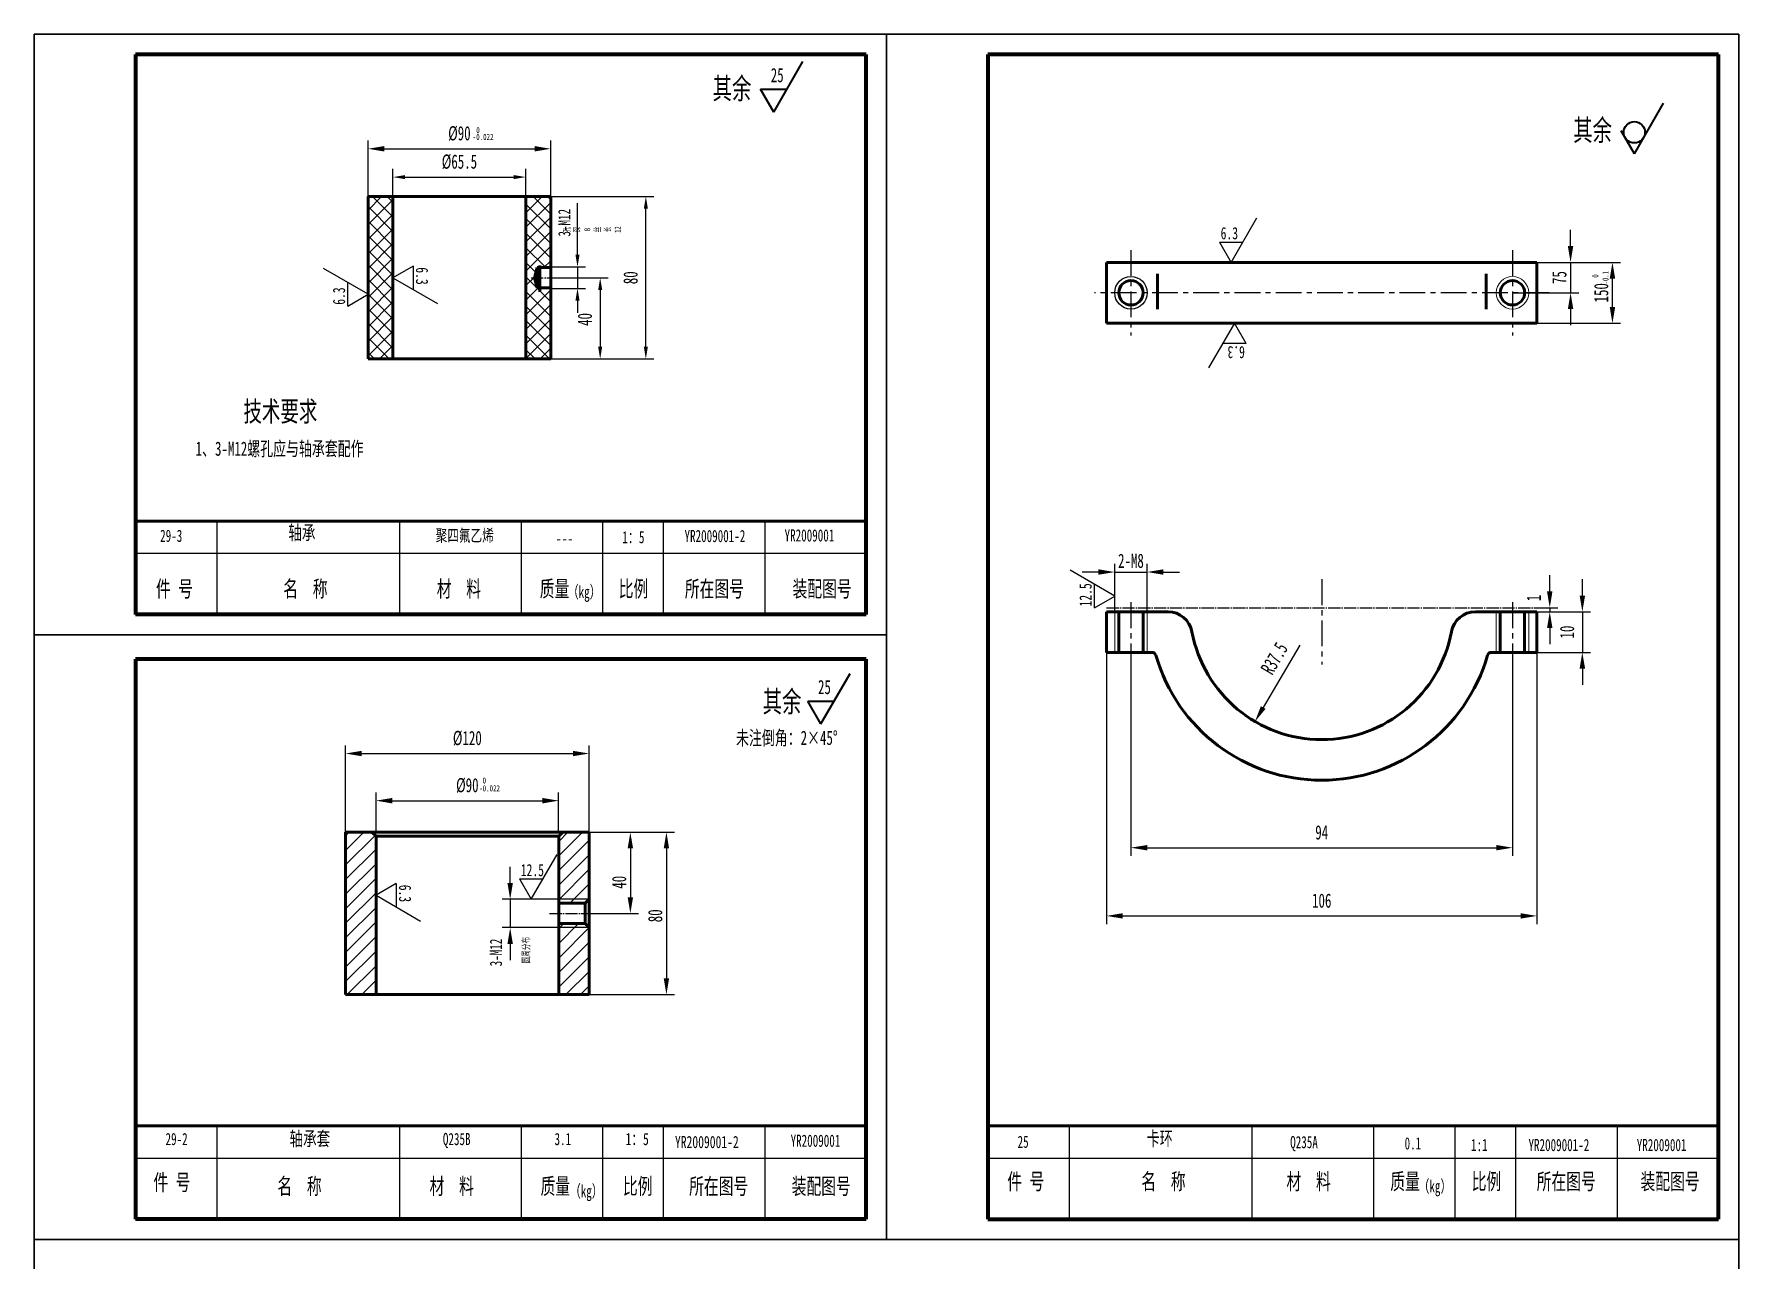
# Model space of a CAD drawing. Header units: millimetres. Extents: x -11803 to 14115, y -852 to 12275.
# Drawn here: x -2438 to 1762, y 9255 to 12275 of the extents above; entities that cross this region are included whole.
import ezdxf

# ---------------------------------------------------------------- set-up
doc = ezdxf.new("R2010")
doc.units = ezdxf.units.MM
doc.linetypes.add('CENTERX2', pattern=[101.6, 63.5, -12.7, 12.7, -12.7])
doc.linetypes.add('EB_DASHDOT', pattern=[39, 30, -3, 3, -3])
doc.layers.get('Defpoints').update_dxf_attribs({"lineweight": 0})
for name, color, linetype, lineweight in [('CAXA0', 7, 'Continuous', 70), ('CAXA1', 1, 'EB_DASHDOT', 25), ('CAXA3', 7, 'Continuous', 25), ('CAXA4', 3, 'Continuous', 25), ('中心线', 1, 'CENTERX2', 25), ('粗实线', 7, 'Continuous', 50), ('细线', 3, 'Continuous', 0), ('边框线', 2, 'Continuous', 90)]:
    doc.layers.add(name, color=color, linetype=linetype, lineweight=lineweight)
doc.layers.add('细实线', color=125, linetype='Continuous')
doc.styles.add('TXT', font='SIMFANG.TTF', dxfattribs={"width": 0.7})
doc.styles.add('UserTxtStyle78', font='SIMFANG.TTF', dxfattribs={"width": 0.667})
doc.styles.add('UserTxtStyle79', font='SIMFANG.TTF', dxfattribs={"width": 0.667})
doc.styles.add('UserTxtStyle80', font='SIMFANG.TTF', dxfattribs={"width": 0.667})
doc.styles.add('标准', font='SimSun.ttf', dxfattribs={"width": 0.667})
doc.dimstyles.new('标准', dxfattribs={"dimscale": 10, "dimtxt": 3.5, "dimasz": 4, "dimexe": 2, "dimexo": 0, "dimgap": 2, "dimtad": 1, "dimdec": 1, "dimdsep": 46, "dimtxsty": '标准', "dimcen": 0, "dimdle": 2, "dimazin": 2, "dimtfac": 1, "dimtdec": 1, "dimtmove": 0, "dimatfit": 3, "dimfxl": 0, "dimtolj": 1, "dimtzin": 0, "dimarcsym": 0})

# ---------------------------------------------------------------- blocks, each defined once
blk = doc.blocks.new('CAXBLOCK14')
at = {"layer": 'CAXA0', "color": 0, "linetype": 'Continuous', "lineweight": 25, "insert": (-72.17, -169.61), "char_height": 3, "attachment_point": 1, "style": 'UserTxtStyle78'}
blk.add_mtext('\\fFangSong_GB2312|b0|i0|p34;25', dxfattribs=at)
blk = doc.blocks.new('CAXBLOCK17')
at = {"layer": 'CAXA0', "color": 0, "linetype": 'Continuous', "lineweight": 25, "insert": (21.99, -169.61), "char_height": 3, "attachment_point": 1, "style": 'UserTxtStyle78'}
blk.add_mtext('\\fFangSong_GB2312|b0|i0|p34;0.1', dxfattribs=at)
blk = doc.blocks.new('CAXBLOCK18')
at = {"layer": 'CAXA0', "color": 0, "linetype": 'Continuous', "lineweight": 25, "insert": (39.49, -169.61), "char_height": 3, "attachment_point": 1, "style": 'UserTxtStyle78'}
blk.add_mtext('\\fFangSong_GB2312|b0|i0|p34;1:1', dxfattribs=at)
blk = doc.blocks.new('*D135')
at = {"layer": 'Defpoints', "color": 0, "lineweight": 25}
for p in [(1263.8, 11712.8), (1203.8, 11637.8), (1346.9, 11637.8)]:
    blk.add_point(p, dxfattribs=at)
at = {"layer": '细实线', "color": 0, "lineweight": -2}
for p, q in [((1346.9, 11752.8), (1346.9, 11792.8)), ((1263.8, 11712.8), (1366.9, 11712.8)), ((1346.9, 11712.8), (1346.9, 11637.8)), ((1203.8, 11637.8), (1366.9, 11637.8)), ((1346.9, 11597.8), (1346.9, 11557.8))]:
    blk.add_line(p, q, dxfattribs=at)
at = {"layer": '细实线', "color": 0, "lineweight": 25}
for points in [[(1340.2, 11752.8), (1353.5, 11752.8), (1346.9, 11712.8)], [(1340.2, 11597.8), (1353.5, 11597.8), (1346.9, 11637.8)]]:
    blk.add_solid(points, dxfattribs=at)
at = {"layer": '细实线', "color": 0, "insert": (1319.4, 11675.3), "char_height": 35, "attachment_point": 5, "rotation": 90, "style": '标准'}
blk.add_mtext('\\A1;75', dxfattribs=at)
blk = doc.blocks.new('*D136')
at = {"layer": 'Defpoints', "color": 0, "lineweight": 25}
for p in [(1263.8, 11712.8), (1450, 11712.8), (1263.8, 11562.8)]:
    blk.add_point(p, dxfattribs=at)
at = {"layer": '细实线', "color": 0, "lineweight": -2}
for p, q in [((1263.8, 11712.8), (1470, 11712.8)), ((1450, 11602.8), (1450, 11672.8)), ((1263.8, 11562.8), (1470, 11562.8))]:
    blk.add_line(p, q, dxfattribs=at)
at = {"layer": '细实线', "color": 0, "lineweight": 25}
for points in [[(1443.4, 11672.8), (1456.7, 11672.8), (1450, 11712.8)], [(1443.4, 11602.8), (1456.7, 11602.8), (1450, 11562.8)]]:
    blk.add_solid(points, dxfattribs=at)
at = {"layer": '细实线', "color": 0, "insert": (1422.5, 11637.8), "char_height": 35, "attachment_point": 5, "rotation": 90, "style": '标准'}
blk.add_mtext('\\A1;150', dxfattribs=at)
blk = doc.blocks.new('*D137')
at = {"layer": 'Defpoints', "color": 0, "lineweight": 50}
for p in [(303.8, 10949.8), (223.8, 10851.9), (303.8, 10851.9)]:
    blk.add_point(p, dxfattribs=at)
at = {"layer": '细实线', "color": 0, "lineweight": -2}
for p, q in [((223.8, 10851.9), (223.8, 10969.8)), ((303.8, 10851.9), (303.8, 10969.8)), ((183.8, 10949.8), (143.8, 10949.8)), ((223.8, 10949.8), (303.8, 10949.8)), ((343.8, 10949.8), (383.8, 10949.8))]:
    blk.add_line(p, q, dxfattribs=at)
at = {"layer": '细实线', "color": 0, "lineweight": 50}
for points in [[(183.8, 10956.5), (183.8, 10943.2), (223.8, 10949.8)], [(343.8, 10956.5), (343.8, 10943.2), (303.8, 10949.8)]]:
    blk.add_solid(points, dxfattribs=at)
at = {"layer": '细实线', "color": 0, "insert": (263.8, 10977.3), "char_height": 35, "attachment_point": 5, "style": '标准'}
blk.add_mtext('\\A1;2-M8', dxfattribs=at)
blk = doc.blocks.new('*D138')
at = {"layer": 'Defpoints', "color": 0, "lineweight": 25}
for p in [(1263.8, 10861.9), (1263.8, 10851.9), (1295.6, 10851.9)]:
    blk.add_point(p, dxfattribs=at)
at = {"layer": '细实线', "color": 0, "lineweight": -2}
for p, q in [((1295.6, 10901.9), (1295.6, 10941.9)), ((1263.8, 10861.9), (1315.6, 10861.9)), ((1263.8, 10851.9), (1315.6, 10851.9)), ((1295.6, 10861.9), (1295.6, 10851.9)), ((1295.6, 10811.9), (1295.6, 10771.9))]:
    blk.add_line(p, q, dxfattribs=at)
at = {"layer": '细实线', "color": 0, "lineweight": 25}
for points in [[(1288.9, 10901.9), (1302.2, 10901.9), (1295.6, 10861.9)], [(1288.9, 10811.9), (1302.2, 10811.9), (1295.6, 10851.9)]]:
    blk.add_solid(points, dxfattribs=at)
at = {"layer": '细实线', "color": 0, "insert": (1256.3, 10885.8), "char_height": 35, "attachment_point": 5, "rotation": 90, "style": '标准'}
blk.add_mtext('\\A1;1', dxfattribs=at)
blk = doc.blocks.new('*D139')
at = {"layer": 'Defpoints', "color": 0, "lineweight": 25}
for p in [(1263.8, 10851.9), (1263.8, 10751.9), (1375.9, 10751.9)]:
    blk.add_point(p, dxfattribs=at)
at = {"layer": '细实线', "color": 0, "lineweight": -2}
for p, q in [((1375.9, 10891.9), (1375.9, 10931.9)), ((1263.8, 10851.9), (1395.9, 10851.9)), ((1375.9, 10851.9), (1375.9, 10751.9)), ((1263.8, 10751.9), (1395.9, 10751.9)), ((1375.9, 10711.9), (1375.9, 10671.9))]:
    blk.add_line(p, q, dxfattribs=at)
at = {"layer": '细实线', "color": 0, "lineweight": 25}
for points in [[(1369.2, 10891.9), (1382.6, 10891.9), (1375.9, 10851.9)], [(1369.2, 10711.9), (1382.6, 10711.9), (1375.9, 10751.9)]]:
    blk.add_solid(points, dxfattribs=at)
at = {"layer": '细实线', "color": 0, "insert": (1338.4, 10801.9), "char_height": 35, "attachment_point": 5, "rotation": 90, "style": '标准'}
blk.add_mtext('\\A1;10', dxfattribs=at)
blk = doc.blocks.new('*D140')
at = {"layer": 'Defpoints', "color": 0, "lineweight": 25}
for p in [(733.8, 10861.9), (569.4, 10581.5)]:
    blk.add_point(p, dxfattribs=at)
at = {"layer": '细实线', "color": 0, "lineweight": -2}
blk.add_line((679.7, 10769.7), (589.7, 10616), dxfattribs=at)
at = {"layer": '细实线', "color": 0, "lineweight": 25}
blk.add_solid([(583.9, 10619.4), (595.4, 10612.7), (569.4, 10581.5)], dxfattribs=at)
at = {"layer": '细实线', "color": 0, "insert": (617.1, 10737), "char_height": 35, "attachment_point": 5, "rotation": 59.626, "style": '标准'}
blk.add_mtext('\\A1;R37.5', dxfattribs=at)
blk = doc.blocks.new('*D141')
at = {"layer": 'Defpoints', "color": 0, "lineweight": 25}
for p in [(263.8, 10751.9), (1203.8, 10751.9), (1203.8, 10270.7)]:
    blk.add_point(p, dxfattribs=at)
at = {"layer": '细实线', "color": 0, "lineweight": -2}
for p, q in [((263.8, 10751.9), (263.8, 10250.7)), ((1203.8, 10751.9), (1203.8, 10250.7)), ((303.8, 10270.7), (1163.8, 10270.7))]:
    blk.add_line(p, q, dxfattribs=at)
at = {"layer": '细实线', "color": 0, "lineweight": 25}
for points in [[(303.8, 10277.3), (303.8, 10264), (263.8, 10270.7)], [(1163.8, 10277.3), (1163.8, 10264), (1203.8, 10270.7)]]:
    blk.add_solid(points, dxfattribs=at)
at = {"layer": '细实线', "color": 0, "insert": (733.8, 10308.2), "char_height": 35, "attachment_point": 5, "style": '标准'}
blk.add_mtext('\\A1;94', dxfattribs=at)
blk = doc.blocks.new('*D142')
at = {"layer": 'Defpoints', "color": 0, "lineweight": 25}
for p in [(203.8, 10751.9), (1263.8, 10751.9), (1263.8, 10102.6)]:
    blk.add_point(p, dxfattribs=at)
at = {"layer": '细实线', "color": 0, "lineweight": -2}
for p, q in [((203.8, 10751.9), (203.8, 10082.6)), ((1263.8, 10751.9), (1263.8, 10082.6)), ((243.8, 10102.6), (1223.8, 10102.6))]:
    blk.add_line(p, q, dxfattribs=at)
at = {"layer": '细实线', "color": 0, "lineweight": 25}
for points in [[(243.8, 10109.3), (243.8, 10096), (203.8, 10102.6)], [(1223.8, 10109.3), (1223.8, 10096), (1263.8, 10102.6)]]:
    blk.add_solid(points, dxfattribs=at)
at = {"layer": '细实线', "color": 0, "insert": (733.8, 10140.1), "char_height": 35, "attachment_point": 5, "style": '标准'}
blk.add_mtext('\\A1;106', dxfattribs=at)
blk = doc.blocks.new('*D167')
at = {"layer": 'Defpoints', "color": 0, "lineweight": 25}
for p in [(-1165.6, 11874.8), (-931.3, 11874.8), (-1165.6, 11474.8)]:
    blk.add_point(p, dxfattribs=at)
at = {"layer": '细实线', "color": 0, "lineweight": -2}
for p, q in [((-1165.6, 11874.8), (-911.3, 11874.8)), ((-931.3, 11504.8), (-931.3, 11844.8)), ((-1165.6, 11474.8), (-911.3, 11474.8))]:
    blk.add_line(p, q, dxfattribs=at)
at = {"layer": '细实线', "color": 0, "lineweight": 25}
for points in [[(-936.3, 11844.8), (-926.3, 11844.8), (-931.3, 11874.8)], [(-936.3, 11504.8), (-926.3, 11504.8), (-931.3, 11474.8)]]:
    blk.add_solid(points, dxfattribs=at)
at = {"layer": '细实线', "color": 0, "insert": (-968.8, 11674.8), "char_height": 35, "attachment_point": 5, "rotation": 90, "style": '标准'}
blk.add_mtext('\\A1;80', dxfattribs=at)
blk = doc.blocks.new('*D168')
at = {"layer": 'Defpoints', "color": 0, "lineweight": 25}
for p in [(-1165.6, 11674.8), (-1165.6, 11474.8), (-1043.8, 11474.8)]:
    blk.add_point(p, dxfattribs=at)
at = {"layer": '细实线', "color": 0, "lineweight": -2}
for p, q in [((-1165.6, 11674.8), (-1023.8, 11674.8)), ((-1043.8, 11644.8), (-1043.8, 11504.8)), ((-1165.6, 11474.8), (-1023.8, 11474.8))]:
    blk.add_line(p, q, dxfattribs=at)
at = {"layer": '细实线', "color": 0, "lineweight": 25}
for points in [[(-1048.8, 11644.8), (-1038.8, 11644.8), (-1043.8, 11674.8)], [(-1048.8, 11504.8), (-1038.8, 11504.8), (-1043.8, 11474.8)]]:
    blk.add_solid(points, dxfattribs=at)
at = {"layer": '细实线', "color": 0, "insert": (-1081.3, 11572.1), "char_height": 35, "attachment_point": 5, "rotation": 90, "style": '标准'}
blk.add_mtext('\\A1;40', dxfattribs=at)
blk = doc.blocks.new('*D170')
at = {"layer": 'Defpoints', "color": 0, "lineweight": 25}
for p in [(-1071.1, 10308.7), (-1071.1, 9908.7), (-880.6, 9908.7)]:
    blk.add_point(p, dxfattribs=at)
at = {"layer": '细实线', "color": 0, "lineweight": -2}
for p, q in [((-1071.1, 10308.7), (-860.6, 10308.7)), ((-880.6, 10268.7), (-880.6, 9948.7)), ((-1071.1, 9908.7), (-860.6, 9908.7))]:
    blk.add_line(p, q, dxfattribs=at)
at = {"layer": '细实线', "color": 0, "lineweight": 25}
for points in [[(-887.3, 10268.7), (-874, 10268.7), (-880.6, 10308.7)], [(-887.3, 9948.7), (-874, 9948.7), (-880.6, 9908.7)]]:
    blk.add_solid(points, dxfattribs=at)
at = {"layer": '细实线', "color": 0, "insert": (-908.1, 10102.9), "char_height": 35, "attachment_point": 5, "rotation": 90, "style": '标准'}
blk.add_mtext('\\A1;80', dxfattribs=at)
blk = doc.blocks.new('*D171')
at = {"layer": 'Defpoints', "color": 0, "lineweight": 25}
for p in [(-1071.1, 10308.7), (-1071.1, 10108.7), (-969.5, 10108.7)]:
    blk.add_point(p, dxfattribs=at)
at = {"layer": '细实线', "color": 0, "lineweight": -2}
for p, q in [((-1071.1, 10308.7), (-949.5, 10308.7)), ((-969.5, 10268.7), (-969.5, 10148.7)), ((-1071.1, 10108.7), (-949.5, 10108.7))]:
    blk.add_line(p, q, dxfattribs=at)
at = {"layer": '细实线', "color": 0, "lineweight": 25}
for points in [[(-976.2, 10268.7), (-962.8, 10268.7), (-969.5, 10308.7)], [(-976.2, 10148.7), (-962.8, 10148.7), (-969.5, 10108.7)]]:
    blk.add_solid(points, dxfattribs=at)
at = {"layer": '细实线', "color": 0, "insert": (-997, 10185.5), "char_height": 35, "attachment_point": 5, "rotation": 90, "style": '标准'}
blk.add_mtext('\\A1;40', dxfattribs=at)
blk = doc.blocks.new('*D172')
at = {"layer": 'Defpoints', "color": 0, "lineweight": 25}
for p in [(-1071.1, 10143.7), (-1265.6, 10073.7), (-1071.1, 10073.7)]:
    blk.add_point(p, dxfattribs=at)
at = {"layer": '细实线', "color": 0, "lineweight": -2}
for p, q in [((-1265.6, 10183.7), (-1265.6, 10223.7)), ((-1071.1, 10143.7), (-1285.6, 10143.7)), ((-1265.6, 10143.7), (-1265.6, 10073.7)), ((-1071.1, 10073.7), (-1285.6, 10073.7)), ((-1265.6, 10033.7), (-1265.6, 9993.7))]:
    blk.add_line(p, q, dxfattribs=at)
at = {"layer": '细实线', "color": 0, "lineweight": 25}
for points in [[(-1272.3, 10183.7), (-1258.9, 10183.7), (-1265.6, 10143.7)], [(-1272.3, 10033.7), (-1258.9, 10033.7), (-1265.6, 10073.7)]]:
    blk.add_solid(points, dxfattribs=at)
at = {"layer": '细实线', "color": 0, "insert": (-1300.5, 10012.4), "char_height": 30, "attachment_point": 5, "rotation": 90, "style": '标准'}
blk.add_mtext('\\A1;3-M12', dxfattribs=at)
blk = doc.blocks.new('CAXBLOCK57', base_point=(2112.1, 1488.3))
at = {"layer": 'CAXA4', "color": 0, "linetype": 'Continuous', "lineweight": 35}
for p, q in [((2112.1, 1488.3), (2183.9, 1612.8)), ((2112.1, 1488.3), (2079.4, 1544.9)), ((2079.4, 1544.9), (2144.7, 1544.9))]:
    blk.add_line(p, q, dxfattribs=at)
at = {"layer": 'CAXA4', "color": 0, "linetype": 'Continuous', "lineweight": 25, "insert": (2104.7, 1596.9), "char_height": 35, "attachment_point": 1, "style": '标准'}
blk.add_mtext('\\fFangSong_GB2312|b0|i0|p34;25', dxfattribs=at)
blk = doc.blocks.new('*D282')
at = {"layer": 'Defpoints', "color": 0, "lineweight": 25}
for p in [(-1226.9, 11922.8), (-1554.4, 11874.8), (-1226.9, 11874.8)]:
    blk.add_point(p, dxfattribs=at)
at = {"layer": '细实线', "color": 0, "lineweight": -2}
for p, q in [((-1554.4, 11874.8), (-1554.4, 11942.8)), ((-1226.9, 11874.8), (-1226.9, 11942.8)), ((-1524.4, 11922.8), (-1256.9, 11922.8))]:
    blk.add_line(p, q, dxfattribs=at)
at = {"layer": '细实线', "color": 0, "lineweight": 25}
for points in [[(-1524.4, 11927.8), (-1524.4, 11917.8), (-1554.4, 11922.8)], [(-1256.9, 11927.8), (-1256.9, 11917.8), (-1226.9, 11922.8)]]:
    blk.add_solid(points, dxfattribs=at)
at = {"layer": '细实线', "color": 0, "lineweight": 25, "insert": (-1390.6, 11960.3), "char_height": 35, "attachment_point": 5, "style": '标准'}
blk.add_mtext('\\A1;%%c65.5', dxfattribs=at)
blk = doc.blocks.new('*D283')
at = {"layer": 'Defpoints', "color": 0, "lineweight": 25}
for p in [(-1165.6, 11992.6), (-1615.5, 11874.8), (-1165.6, 11874.8)]:
    blk.add_point(p, dxfattribs=at)
at = {"layer": '细实线', "color": 0, "lineweight": -2}
for p, q in [((-1615.5, 11874.8), (-1615.5, 12012.6)), ((-1165.6, 11874.8), (-1165.6, 12012.6)), ((-1575.5, 11992.6), (-1205.6, 11992.6))]:
    blk.add_line(p, q, dxfattribs=at)
at = {"layer": '细实线', "color": 0, "lineweight": 25}
for points in [[(-1575.5, 11999.3), (-1575.5, 11985.9), (-1615.5, 11992.6)], [(-1205.6, 11999.3), (-1205.6, 11985.9), (-1165.6, 11992.6)]]:
    blk.add_solid(points, dxfattribs=at)
at = {"layer": '细实线', "color": 0, "lineweight": 25, "insert": (-1390.6, 12030.1), "char_height": 35, "attachment_point": 5, "style": '标准'}
blk.add_mtext('\\A1;%%c90', dxfattribs=at)
blk = doc.blocks.new('*D284')
at = {"layer": 'Defpoints', "color": 0, "lineweight": 25}
for p in [(-1146.1, 10386.5), (-1596.1, 10308.7), (-1146.1, 10308.7)]:
    blk.add_point(p, dxfattribs=at)
at = {"layer": '细实线', "color": 0, "lineweight": -2}
for p, q in [((-1596.1, 10308.7), (-1596.1, 10406.5)), ((-1556.1, 10386.5), (-1186.1, 10386.5)), ((-1146.1, 10308.7), (-1146.1, 10406.5))]:
    blk.add_line(p, q, dxfattribs=at)
at = {"layer": '细实线', "color": 0, "lineweight": 25}
for points in [[(-1556.1, 10393.2), (-1556.1, 10379.8), (-1596.1, 10386.5)], [(-1186.1, 10393.2), (-1186.1, 10379.8), (-1146.1, 10386.5)]]:
    blk.add_solid(points, dxfattribs=at)
at = {"layer": '细实线', "color": 0, "lineweight": 25, "insert": (-1371.1, 10424), "char_height": 35, "attachment_point": 5, "style": '标准'}
blk.add_mtext('\\A1;%%c90', dxfattribs=at)
blk = doc.blocks.new('*D285')
at = {"layer": 'Defpoints', "color": 0, "lineweight": 25}
for p in [(-1071.1, 10502.7), (-1671.1, 10308.7), (-1071.1, 10308.7)]:
    blk.add_point(p, dxfattribs=at)
at = {"layer": '细实线', "color": 0, "lineweight": -2}
for p, q in [((-1671.1, 10308.7), (-1671.1, 10522.7)), ((-1631.1, 10502.7), (-1111.1, 10502.7)), ((-1071.1, 10308.7), (-1071.1, 10522.7))]:
    blk.add_line(p, q, dxfattribs=at)
at = {"layer": '细实线', "color": 0, "lineweight": 25}
for points in [[(-1631.1, 10509.3), (-1631.1, 10496), (-1671.1, 10502.7)], [(-1111.1, 10509.3), (-1111.1, 10496), (-1071.1, 10502.7)]]:
    blk.add_solid(points, dxfattribs=at)
at = {"layer": '细实线', "color": 0, "lineweight": 25, "insert": (-1371.1, 10540.2), "char_height": 35, "attachment_point": 5, "style": '标准'}
blk.add_mtext('\\A1;%%c120', dxfattribs=at)

msp = doc.modelspace()

# ---------------------------------------------------------------- hatches: boundary and pattern name
at = {"layer": '细实线', "lineweight": 25}
h = msp.add_hatch(dxfattribs=at)
h.set_pattern_fill('ANSI37', color=256, scale=8, style=0)
h.set_pattern_definition([(45, (2950.67, 1536.44), (-17.96051, 17.96051), []), (135, (2950.67, 1536.44), (-17.96051, -17.96051), [])])
h.paths.add_polyline_path([(-1554.365, 11874.799), (-1615.505, 11874.799), (-1615.557, 11683.921), (-1615.505, 11683.891), (-1615.557, 11683.86), (-1615.615, 11474.799), (-1554.365, 11474.799)])
h.paths.add_polyline_path([(-1165.615, 11874.799), (-1226.865, 11874.799), (-1226.865, 11474.799), (-1165.615, 11474.799), (-1165.615, 11649.799), (-1199.026, 11649.799), (-1205.725, 11674.799), (-1199.026, 11699.799), (-1165.615, 11699.799)])
at = {"layer": '细实线'}
h = msp.add_hatch(dxfattribs=at)
h.set_pattern_fill('ANSI31', color=256, scale=8, style=0)
h.set_pattern_definition([(45, (2820.21, 1536.44), (-17.96051, 17.96051), [])])
h.paths.add_polyline_path([(-1596.075, 10298.739), (-1606.075, 10308.739), (-1671.075, 10308.739), (-1671.075, 9908.739), (-1596.075, 9908.739)])
h.paths.add_polyline_path([(-1146.075, 10133.739), (-1081.075, 10133.739), (-1071.075, 10143.739), (-1071.075, 10308.739), (-1136.075, 10308.739), (-1146.075, 10298.739)])
h.paths.add_polyline_path([(-1146.075, 9908.739), (-1071.075, 9908.739), (-1071.075, 10073.739), (-1081.075, 10083.739), (-1146.075, 10083.739)])

# ---------------------------------------------------------------- linework, layer by layer
at = {"layer": 'CAXA0', "linetype": 'Continuous', "lineweight": 50}
for p, q in [((-1199.026, 11699.799), (-1205.725, 11674.799)), ((-1199.026, 11699.799), (-1199.026, 11649.799)), ((-1199.026, 11699.799), (-1165.615, 11699.799)), ((-1192.449, 11705.328), (-1192.449, 11640.554)), ((1263.759, 11712.801), (203.759, 11712.801)), ((203.759, 11712.801), (203.759, 11562.801)), ((328.93, 11684.272), (328.93, 11597.828)), ((1138.588, 11684.272), (1138.588, 11597.828)), ((1263.759, 11562.801), (1263.759, 11712.801)), ((-1205.725, 11674.799), (-1199.026, 11649.799)), ((-1199.026, 11649.799), (-1165.615, 11649.799)), ((203.759, 11562.801), (1263.759, 11562.801)), ((1263.759, 10751.931), (1151.88, 10751.931)), ((-1146.185, 10133.739), (-1081.075, 10133.739)), ((-1071.075, 10143.739), (-1081.075, 10133.739)), ((-1081.075, 10133.739), (-1081.075, 10083.739)), ((-1146.185, 10083.739), (-1081.075, 10083.739)), ((-1071.075, 10073.739), (-1081.075, 10083.739))]:
    msp.add_line(p, q, dxfattribs=at)
at = {"layer": 'CAXA0', "linetype": 'EB_DASHDOT', "lineweight": 25}
msp.add_line((203.759, 10861.931), (1263.759, 10861.931), dxfattribs=at)
at = {"layer": 'CAXA0', "linetype": 'Continuous', "lineweight": 18}
msp.add_circle((1203.759, 11637.801), 40, dxfattribs=at)
at = {"layer": 'CAXA0', "linetype": 'Continuous', "lineweight": 50}
for centre in [(263.759, 11637.801), (1203.759, 11637.801)]:
    msp.add_circle(centre, 30, dxfattribs=at)
at = {"layer": 'CAXA1', "linetype": 'EB_DASHDOT', "lineweight": 25}
for p, q in [((-1214.026, 11674.799), (-1150.615, 11674.799)), ((-1168.511, 10108.739), (-1059.762, 10108.739))]:
    msp.add_line(p, q, dxfattribs=at)
at = {"layer": 'CAXA3', "linetype": 'Continuous', "lineweight": 25}
for p, q in [((-2188.429, 11125.131), (-2188.429, 10845.131)), ((-388.429, 10845.131), (-388.429, 11125.131)), ((-1538.429, 11075.131), (-1538.429, 10845.131)), ((-1238.429, 11075.131), (-1238.429, 10845.131)), ((-1038.429, 11075.131), (-1038.429, 10845.131)), ((-888.429, 11075.131), (-888.429, 10845.131)), ((-388.429, 10995.131), (-2188.429, 10995.131)), ((-2188.429, 10845.131), (-388.429, 10845.131)), ((-2188.429, 9635.131), (-2188.429, 9355.131)), ((-388.429, 9355.131), (-388.429, 9635.131)), ((-88.429, 9635.131), (-88.429, 9355.131)), ((1711.571, 9355.131), (1711.571, 9635.131)), ((-1538.429, 9585.131), (-1538.429, 9355.131)), ((-1038.429, 9585.131), (-1038.429, 9355.131)), ((-638.429, 9585.131), (-638.429, 9355.131)), ((111.571, 9585.131), (111.571, 9355.131)), ((561.571, 9585.131), (561.571, 9355.131)), ((861.571, 9585.131), (861.571, 9355.131)), ((1061.571, 9585.131), (1061.571, 9355.131)), ((1461.571, 9585.131), (1461.571, 9355.131)), ((-388.429, 9505.131), (-2188.429, 9505.131)), ((1711.571, 9505.131), (-88.429, 9505.131)), ((-2188.429, 9355.131), (-388.429, 9355.131)), ((-88.429, 9355.131), (1711.571, 9355.131))]:
    msp.add_line(p, q, dxfattribs=at)
at = {"layer": 'CAXA3', "linetype": 'Continuous', "lineweight": 50}
for p, q in [((-388.429, 11075.131), (-2188.429, 11075.131)), ((-388.429, 9585.131), (-2188.429, 9585.131)), ((1711.571, 9585.131), (-88.429, 9585.131))]:
    msp.add_line(p, q, dxfattribs=at)
at = {"layer": 'CAXA4', "color": 0, "linetype": 'Continuous', "lineweight": 35}
for q in [(1575.935, 12104.911), (1471.439, 12037.039)]:
    msp.add_line((1504.094, 11980.479), q, dxfattribs=at)
at = {"layer": 'CAXA4', "linetype": 'Continuous', "lineweight": 25}
for p, q in [((-1988.429, 11075.131), (-1988.429, 10845.131)), ((-638.429, 11075.131), (-638.429, 10845.131)), ((-1988.429, 9585.131), (-1988.429, 9355.131)), ((-1238.429, 9585.131), (-1238.429, 9355.131)), ((-888.429, 9585.131), (-888.429, 9355.131)), ((1211.571, 9585.131), (1211.571, 9355.131))]:
    msp.add_line(p, q, dxfattribs=at)
at = {"layer": '中心线', "lineweight": 25}
for p, q in [((263.759, 11742.801), (263.759, 11532.801)), ((1203.759, 11742.801), (1203.759, 11532.801)), ((1293.759, 11637.801), (173.759, 11637.801)), ((733.759, 10931.931), (733.759, 10721.931)), ((263.759, 10875.275), (263.759, 10721.931)), ((1203.759, 10875.275), (1203.759, 10721.931))]:
    msp.add_line(p, q, dxfattribs=at)
at = {"layer": '粗实线', "linetype": 'Continuous', "lineweight": 50}
for p, q in [((-1615.615, 11474.799), (-1615.505, 11874.799)), ((-1615.505, 11874.799), (-1165.615, 11874.799)), ((-1554.365, 11474.799), (-1554.365, 11874.799)), ((-1226.865, 11474.799), (-1226.865, 11874.799)), ((-1165.615, 11474.799), (-1165.615, 11874.799)), ((-1615.615, 11474.799), (-1165.615, 11474.799)), ((203.759, 10851.931), (203.759, 10751.931)), ((203.759, 10851.931), (355.176, 10851.931)), ((233.759, 10851.931), (233.759, 10751.931)), ((293.759, 10851.931), (293.759, 10751.931)), ((1263.759, 10851.931), (1112.342, 10851.931)), ((1173.759, 10851.931), (1173.759, 10751.931)), ((1233.759, 10851.931), (1233.759, 10751.931)), ((1263.759, 10751.931), (1263.759, 10851.931)), ((1263.759, 10851.931), (1263.759, 10751.931)), ((203.759, 10751.931), (315.639, 10751.931)), ((-1671.075, 10308.739), (-1208.575, 10308.739)), ((-1671.075, 9908.739), (-1671.075, 10308.739)), ((-1606.075, 10308.739), (-1596.075, 10298.739)), ((-1371.075, 10298.739), (-1596.075, 10298.739)), ((-1596.075, 9908.739), (-1596.075, 10298.739)), ((-1371.075, 10298.739), (-1146.075, 10298.739)), ((-1208.575, 10308.739), (-1071.075, 10308.739)), ((-1136.075, 10308.739), (-1146.075, 10298.739)), ((-1146.075, 9908.739), (-1146.075, 10298.739)), ((-1071.075, 9908.739), (-1071.075, 10308.739)), ((-1671.075, 9908.739), (-1071.075, 9908.739))]:
    msp.add_line(p, q, dxfattribs=at)
for centre, radius, start, end in [((355.176, 10791.931), 60, 10.475641, 90.000016), ((1112.342, 10791.931), 60, 89.999984, 169.524359), ((733.759, 10861.931), 325, 190.475682, 349.524324), ((315.639, 10741.931), 10, 16.013354, 90.000016), ((733.759, 10861.931), 425, 196.013395, 343.986606), ((1151.88, 10741.931), 10, 89.999984, 163.986646)]:
    msp.add_arc(centre, radius, start, end, dxfattribs=at)
at = {"layer": '细实线', "lineweight": 30}
for p, q in [((-2438.429, 12275.131), (-2438.429, 12275.131)), ((-2438.429, 12275.131), (-2438.429, 9305.131)), ((-338.429, 12275.131), (-2438.429, 12275.131)), ((-338.429, 12275.131), (-338.429, 9305.131)), ((1761.571, 12275.131), (-338.429, 12275.131)), ((-338.429, 9305.131), (-338.429, 12275.131)), ((1761.571, 9305.131), (1761.571, 12275.131)), ((-338.429, 10795.131), (-2438.429, 10795.131)), ((-338.429, 10795.131), (-2438.429, 10795.131)), ((-2438.429, 9305.131), (-338.429, 9305.131)), ((-2438.429, 9305.131), (1761.571, 9305.131)), ((-2438.429, 6335.131), (-2438.429, 9305.131)), ((-338.429, 9305.131), (1761.571, 9305.131)), ((1761.571, 9305.131), (1761.571, 6335.131))]:
    msp.add_line(p, q, dxfattribs=at)
at = {"layer": '细实线'}
for p, q in [((-338.429, 12275.131), (-338.429, 12275.131)), ((-1099.682, 11731.59), (-1099.682, 11858.307)), ((510.572, 11712.801), (574.08, 11822.801)), ((481.704, 11762.801), (510.572, 11712.801)), ((481.704, 11762.801), (539.439, 11762.801)), ((-1615.571, 11634.049), (-1725.571, 11697.557)), ((-1504.365, 11703.667), (-1554.365, 11674.799)), ((-1504.365, 11703.667), (-1504.365, 11645.932)), ((-1192.449, 11701.59), (-1079.682, 11701.59)), ((-1099.682, 11701.59), (-1099.682, 11648.562)), ((-1665.571, 11605.181), (-1665.571, 11662.916)), ((-1665.571, 11605.181), (-1615.571, 11634.049)), ((-1554.365, 11674.799), (-1444.365, 11611.291)), ((-1192.449, 11648.562), (-1079.682, 11648.562)), ((-1099.682, 11618.562), (-1099.682, 11588.562)), ((518.718, 11562.801), (455.209, 11452.801)), ((547.585, 11512.801), (518.718, 11562.801)), ((547.585, 11512.801), (489.85, 11512.801)), ((223.759, 10890.757), (113.759, 10954.266)), ((173.759, 10861.89), (173.759, 10919.625)), ((173.759, 10861.89), (223.759, 10890.757)), ((-1213.638, 10143.739), (-1150.129, 10253.739)), ((-1546.075, 10182.448), (-1596.075, 10153.58)), ((-1546.075, 10182.448), (-1546.075, 10124.713)), ((-1242.506, 10193.739), (-1213.638, 10143.739)), ((-1242.506, 10193.739), (-1184.771, 10193.739)), ((-1596.075, 10153.58), (-1486.075, 10090.072)), ((-38.429, 9355.131), (1711.571, 9355.131))]:
    msp.add_line(p, q, dxfattribs=at)
at = {"layer": '细实线', "linetype": 'Continuous', "lineweight": 18}
for p, q in [((223.759, 10851.931), (223.759, 10751.931)), ((303.759, 10851.931), (303.759, 10751.931))]:
    msp.add_line(p, q, dxfattribs=at)
at = {"layer": '细实线', "lineweight": 35}
msp.add_circle((1503.896, 12033.185), 26.21, dxfattribs=at)
at = {"layer": '细实线', "color": 0, "linetype": 'Continuous', "lineweight": 25}
msp.add_circle((263.759, 11637.801), 40, dxfattribs=at)
at = {"layer": '细实线', "lineweight": 25}
for points in [[(-1104.682, 11731.59), (-1094.682, 11731.59), (-1099.682, 11701.59)], [(-1104.682, 11618.562), (-1094.682, 11618.562), (-1099.682, 11648.562)]]:
    msp.add_solid(points, dxfattribs=at)
at = {"layer": '细线', "linetype": 'Continuous', "lineweight": 18}
for p, q in [((1163.759, 10851.931), (1163.759, 10751.931)), ((1243.759, 10851.931), (1243.759, 10751.931))]:
    msp.add_line(p, q, dxfattribs=at)
at = {"layer": '边框线'}
for p, q in [((-2188.429, 12225.131), (-2188.429, 10845.131)), ((-388.429, 12225.131), (-2188.429, 12225.131)), ((-388.429, 10845.131), (-388.429, 12225.131)), ((-88.429, 12225.131), (-88.429, 9355.131)), ((1711.571, 12225.131), (-88.429, 12225.131)), ((1711.571, 9355.131), (1711.571, 12225.131)), ((-388.429, 10845.131), (-2188.429, 10845.131)), ((-2188.429, 10735.131), (-2188.429, 9355.131)), ((-388.429, 10735.131), (-2188.429, 10735.131)), ((-388.429, 9355.131), (-388.429, 10735.131)), ((-388.429, 9355.131), (-2188.429, 9355.131)), ((-88.429, 9355.131), (1711.571, 9355.131))]:
    msp.add_line(p, q, dxfattribs=at)

# ---------------------------------------------------------------- block references
at = {"layer": 'CAXA0', "linetype": 'Continuous', "lineweight": 25, "xscale": 10, "yscale": 10, "zscale": 10}
for name, p in [('CAXBLOCK14', (706.185, 11257.207)), ('CAXBLOCK17', (718.103, 11253.287)), ('CAXBLOCK18', (706.764, 11249.336))]:
    msp.add_blockref(name, p, dxfattribs=at)
at = {"layer": 'CAXA4', "linetype": 'Continuous', "lineweight": 25}
for p in [(-616.141, 12082.986), (-499.8, 10575.444)]:
    msp.add_blockref('CAXBLOCK57', p, dxfattribs=at)

# ---------------------------------------------------------------- texts
at = {"attachment_point": 5, "rotation": 90, "style": '标准'}
for s, insert, char_height, width in [('{\\fFangSong_GB2312|b0|i0|c134|p34;\\H1.5x;孔\\P深\\P\\fFangSong_GB2312|b0|i0|c0|p34;8\\P\\fFangSong_GB2312|b0|i0|c134|p34;丝\\P长\\P\\fFangSong_GB2312|b0|i0|c0|p34;12}', (-1063.396, 11793.537), 10, 37.24497), ('{\\fFangSong_GB2312|b0|i0|c134|p34;圆周分布}', (-1225.415, 10018.24), 17.5, 172.50757)]:
    msp.add_mtext(s, dxfattribs=dict(at, insert=insert, char_height=char_height, width=width))
at = {"layer": 'CAXA0', "color": 0, "linetype": 'Continuous', "lineweight": 25, "attachment_point": 1, "style": 'UserTxtStyle78'}
for s, insert, char_height in [('卡环', (302.838, 9571.671), 35), ('Q235A', (656.135, 9560.297), 30), ('{\\fSimSun|b0|i0|c134|p2;YR2009001-2}', (1243.197, 9553.225), 30), ('{\\fSimSun|b0|i0|c134|p2;YR2009001}', (1509.904, 9553.225), 30)]:
    msp.add_mtext(s, dxfattribs=dict(at, insert=insert, char_height=char_height))
at = {"layer": 'CAXA4', "linetype": 'Continuous', "lineweight": 25, "attachment_point": 1}
for s, insert, char_height, style in [('其余', (-766.838, 12167.507), 52.5, '标准'), ('其余', (1353.397, 12065.001), 52.5, '标准'), ('\\fFangSong_GB2312|b0|i0|p34;件 号', (-2138.106, 10928.637), 40, '标准'), ('\\fFangSong_GB2312|b0|i0|p34;名  称', (-1824.486, 10928.637), 40, '标准'), ('\\fFangSong_GB2312|b0|i0|p34;材  料', (-1446.533, 10928.637), 40, '标准'), ('\\fFangSong_GB2312|b0|i0|p34;质量', (-1192.662, 10928.637), 40, '标准'), ('\\fFangSong_GB2312|b0|i0|p34;（kg）', (-1124.165, 10915.955), 30, 'UserTxtStyle80'), ('\\fFangSong_GB2312|b0|i0|p34;比例', (-998.17, 10928.637), 40, '标准'), ('\\fFangSong_GB2312|b0|i0|p34;所在图号', (-835.243, 10928.637), 40, '标准'), ('\\fFangSong_GB2312|b0|i0|p34;装配图号', (-569.881, 10928.637), 40, '标准'), ('\\fFangSong_GB2312|b0|i0|p34;其余', (-643.535, 10657.034), 52.5, '标准'), ('{\\fSimSun|b0|i0|c134|p2;轴承套}', (-1809.168, 9571.346), 35, 'TXT'), ('29-2', (-2114.607, 9567.921), 30, '标准'), ('Q235B', (-1431.314, 9567.921), 30, '标准'), ('3.1', (-1156.254, 9567.921), 30, '标准'), ('1{\\fFangSong_GB2312|b0|i0|c134|p34;：}5', (-981.254, 9567.921), 30, 'TXT'), ('{\\fSimSun|b0|i0|c134|p2;YR2009001-2}', (-859.572, 9560.587), 30, 'TXT'), ('YR2009001', (-574.691, 9563.773), 30, '标准'), ('\\fFangSong_GB2312|b0|i0|p34;件 号', (-2144.301, 9466.333), 40, '标准'), ('\\fFangSong_GB2312|b0|i0|p34;名  称', (-1839.059, 9456.852), 40, '标准'), ('\\fFangSong_GB2312|b0|i0|p34;材  料', (-1464.059, 9456.852), 40, '标准'), ('\\fFangSong_GB2312|b0|i0|p34;质量', (-1190.635, 9456.852), 40, '标准'), ('\\fFangSong_GB2312|b0|i0|p34;比例', (-987.644, 9456.852), 40, '标准'), ('\\fFangSong_GB2312|b0|i0|p34;所在图号', (-824.707, 9456.852), 40, '标准'), ('\\fFangSong_GB2312|b0|i0|p34;装配图号', (-571.993, 9456.852), 40, '标准'), ('件 号', (-40.707, 9468.538), 40, '标准'), ('名  称', (289.373, 9468.538), 40, '标准'), ('\\fFangSong_GB2312|b0|i0|p34;材  料', (646.994, 9468.538), 40, '标准'), ('\\fFangSong_GB2312|b0|i0|p34;质量', (902.775, 9468.538), 40, '标准'), ('\\fFangSong_GB2312|b0|i0|p34;（kg）', (971.724, 9451.665), 30, 'UserTxtStyle79'), ('\\fFangSong_GB2312|b0|i0|p34;比例', (1103.291, 9468.538), 40, '标准'), ('\\fFangSong_GB2312|b0|i0|p34;所在图号', (1263.353, 9468.538), 40, '标准'), ('\\fFangSong_GB2312|b0|i0|p34;装配图号', (1519.21, 9468.538), 40, '标准'), ('\\fFangSong_GB2312|b0|i0|p34;（kg）', (-1118.964, 9439.663), 30, 'UserTxtStyle80')]:
    msp.add_mtext(s, dxfattribs=dict(at, insert=insert, char_height=char_height, style=style))
at = {"layer": 'CAXA4', "linetype": 'Continuous', "lineweight": 70, "attachment_point": 1, "style": '标准'}
for s, insert, char_height in [('技术要求', (-1922.654, 11370.878), 50), ('1、3-M12螺孔应与轴承套配作', (-2040.456, 11271.256), 35), ('\\fFangSong_GB2312|b0|i0|p34;未注倒角：2×45{%%D}', (-709.179, 10558.803), 35)]:
    msp.add_mtext(s, dxfattribs=dict(at, insert=insert, char_height=char_height))
at = {"layer": '粗实线', "attachment_point": 5}
for s, insert, char_height, width, style in [('29-3', (-2100.695, 11038.889), 30, 200, '标准'), ('{\\fSimSun|b0|i0|c134|p2;轴承}', (-1778.771, 11045.03), 35, 450, 'TXT'), ('{\\fSimSun|b0|i0|c134|p2;聚四氟乙烯}', (-1377.573, 11038.163), 30, 300, 'TXT'), ('1{\\fFangSong_GB2312|b0|i0|c134|p34;：}5', (-961.967, 11035.362), 30, 150, '标准'), ('YR2009001-2', (-761.162, 11038.344), 30, 250, '标准'), ('YR2009001', (-528.249, 11039.848), 30, 250, '标准'), ('{\\fSimSun|b0|i0|c134|p2;---}', (-1131.555, 11032.737), 30, 200, 'TXT')]:
    msp.add_mtext(s, dxfattribs=dict(at, insert=insert, char_height=char_height, width=width, style=style))
at = {"layer": '细实线', "style": 'TXT', "width": 0.7}
for s, p in [('-0.022', (-1357.952, 12014.37)), (' 0', (-1357.649, 12031.037)), ('-0.022', (-1342.091, 10409.471)), (' 0', (-1342.091, 10428.817))]:
    msp.add_text(s, height=15, dxfattribs=at).set_placement(p)
at = {"layer": '细实线', "insert": (-1132.021, 11810.352), "char_height": 30, "attachment_point": 5, "rotation": 90, "style": '标准'}
msp.add_mtext('3-M12', dxfattribs=at)
at = {"layer": '细实线', "char_height": 30, "width": 54.64664, "attachment_point": 1, "style": 'TXT'}
for s, insert in [('6.3', (484.793, 11799.621)), ('12.5', (-1239.417, 10230.559))]:
    msp.add_mtext(s, dxfattribs=dict(at, insert=insert))
at = {"layer": '细实线'}
for s, insert, char_height, width, attachment_point, rotation, style in [('6.3', (-1467.545, 11700.578), 30, 54.64664, 1, 270, 'TXT'), (' 0\\P-0.1', (1420.39, 11674.964), 15, 22.91531, 5, 90, '标准'), ('6.3', (-1702.391, 11608.27), 30, 54.64664, 1, 90, 'TXT'), ('6.3', (544.497, 11475.981), 30, 54.64664, 1, 180, 'TXT'), ('12.5', (136.939, 10864.978), 30, 54.64664, 1, 90, 'TXT'), ('6.3', (-1509.255, 10179.359), 30, 54.64664, 1, 270, 'TXT')]:
    msp.add_mtext(s, dxfattribs=dict(at, insert=insert, char_height=char_height, width=width, attachment_point=attachment_point, rotation=rotation, style=style))

# ---------------------------------------------------------------- dimensions: what is measured, and where the dimension line sits
at = {"layer": '细实线', "color": 0, "lineweight": 25}
for base, p1, p2, text, picture, middle in [((-1165.615, 11992.594), (-1615.505, 11874.799), (-1165.615, 11874.799), '%%c90', '*D283', (-1390.56, 12030.094)), ((-1071.075, 10502.678), (-1671.075, 10308.739), (-1071.075, 10308.739), '%%c120', '*D285', (-1371.075, 10540.178))]:
    dim = msp.add_linear_dim(base=base, p1=p1, p2=p2, text=text, dimstyle='标准', dxfattribs=at)
    dim.commit()
    dim.dimension.update_dxf_attribs({"geometry": picture, "text_midpoint": middle})
dim = msp.add_linear_dim(base=(-1226.865, 11922.779), p1=(-1554.365, 11874.799), p2=(-1226.865, 11874.799), text='%%c65.5', dimstyle='标准', override={"dimasz": 3}, dxfattribs=at)
dim.commit()
dim.dimension.update_dxf_attribs({"geometry": '*D282', "text_midpoint": (-1390.615, 11922.779), "dimtype": 160})
at = {"layer": '细实线'}
dim = msp.add_linear_dim(base=(-931.346, 11874.799), p1=(-1165.615, 11474.799), p2=(-1165.615, 11874.799), angle=90, text='80', dimstyle='标准', override={"dimasz": 3}, dxfattribs=at)
dim.commit()
dim.dimension.update_dxf_attribs({"geometry": '*D167', "text_midpoint": (-968.846, 11674.799)})
dim = msp.add_linear_dim(base=(1346.864, 11637.801), p1=(1263.759, 11712.801), p2=(1203.759, 11637.801), angle=90, dimstyle='标准', override={"dimgap": 1}, dxfattribs=at)
dim.commit()
dim.dimension.update_dxf_attribs({"geometry": '*D135', "text_midpoint": (1346.864, 11675.301), "dimtype": 160})
dim = msp.add_linear_dim(base=(1450.05, 11712.801), p1=(1263.759, 11562.801), p2=(1263.759, 11712.801), angle=90, dimstyle='标准', override={"dimgap": 1}, dxfattribs=at)
dim.commit()
dim.dimension.update_dxf_attribs({"geometry": '*D136', "text_midpoint": (1422.55, 11637.801)})
for base, p1, p2, text, override, picture, middle in [((-1043.769, 11474.799), (-1165.615, 11674.799), (-1165.615, 11474.799), '40', {"dimasz": 3}, '*D168', (-1043.769, 11572.103)), ((1295.551, 10851.931), (1263.759, 10861.931), (1263.759, 10851.931), '1', {"dimgap": 0.5, "dimtmove": 2}, '*D138', (1256.338, 10885.8)), ((-880.645, 9908.739), (-1071.075, 10308.739), (-1071.075, 9908.739), '80', {"dimgap": 1}, '*D170', (-880.645, 10102.865)), ((-969.497, 10108.739), (-1071.075, 10308.739), (-1071.075, 10108.739), '40', {"dimgap": 1}, '*D171', (-969.497, 10185.47)), ((-1265.611, 10073.739), (-1071.075, 10143.739), (-1071.075, 10073.739), '3-M12', {"dimtxt": 3, "dimtmove": 2}, '*D172', (-1300.459, 10012.412))]:
    dim = msp.add_linear_dim(base=base, p1=p1, p2=p2, angle=90, text=text, dimstyle='标准', override=override, dxfattribs=at)
    dim.commit()
    dim.dimension.update_dxf_attribs({"geometry": picture, "text_midpoint": middle, "dimtype": 160})
dim = msp.add_linear_dim(base=(303.759, 10949.835), p1=(223.759, 10851.931), p2=(303.759, 10851.931), text='2-M8', dimstyle='标准', override={"dimgap": 1}, dxfattribs=at)
dim.commit()
dim.dimension.update_dxf_attribs({"geometry": '*D137', "text_midpoint": (263.759, 10949.835), "dimtype": 160})
dim = msp.add_linear_dim(base=(1375.897, 10751.931), p1=(1263.759, 10851.931), p2=(1263.759, 10751.931), angle=90, text='10', dimstyle='标准', dxfattribs=at)
dim.commit()
dim.dimension.update_dxf_attribs({"geometry": '*D139', "text_midpoint": (1375.897, 10801.931), "dimtype": 160})
dim = msp.add_radius_dim(center=(733.759, 10861.931), mpoint=(569.425, 10581.54), text='R37.5', dimstyle='标准', dxfattribs=at)
dim.commit()
dim.dimension.update_dxf_attribs({"geometry": '*D140', "text_midpoint": (649.404, 10718.002), "dimtype": 164})
for base, p1, p2, text, picture, middle in [((1263.759, 10102.63), (203.759, 10751.931), (1263.759, 10751.931), '106', '*D142', (733.759, 10140.13)), ((1203.759, 10270.664), (263.759, 10751.931), (1203.759, 10751.931), '94', '*D141', (733.759, 10308.164))]:
    dim = msp.add_linear_dim(base=base, p1=p1, p2=p2, text=text, dimstyle='标准', dxfattribs=at)
    dim.commit()
    dim.dimension.update_dxf_attribs({"geometry": picture, "text_midpoint": middle})
at = {"layer": '细实线', "color": 0, "lineweight": 25}
dim = msp.add_linear_dim(base=(-1146.075, 10386.508), p1=(-1596.075, 10308.739), p2=(-1146.075, 10308.739), text='%%c90', dimstyle='标准', dxfattribs=at)
dim.commit()
dim.dimension.update_dxf_attribs({"geometry": '*D284', "text_midpoint": (-1371.075, 10386.508), "dimtype": 160})

doc.saveas('drawing.dxf')
